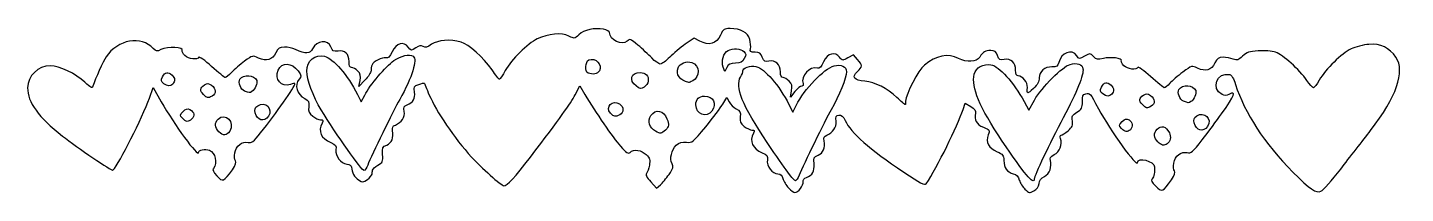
# Model space of a CAD drawing. Header units: centimetres. Extents: x -11.2 to 10.3, y -1.3 to 1.3.
import ezdxf

# ---------------------------------------------------------------- set-up
doc = ezdxf.new("R2010")
doc.units = ezdxf.units.CM
doc.header["$MEASUREMENT"] = 0
doc.layers.add('Layer 1', color=7, linetype='Continuous')

msp = doc.modelspace()

# ---------------------------------------------------------------- linework, layer by layer
at = {"layer": 'Layer 1'}
for points, knots in [([(0.69302, -1.21789), (0.65495, -1.17787), (0.61572, -1.11239), (0.60582, -1.07237), (0.60582, -1.07237), (0.59265, -1.01908), (0.57142, -0.99961), (0.52648, -0.99961), (0.52648, -0.99961), (0.4412, -0.99961), (0.34825, -0.87547), (0.36222, -0.78025), (0.36222, -0.78025), (0.37168, -0.7158), (0.36061, -0.70038), (0.28104, -0.66713), (0.28104, -0.66713), (0.13028, -0.60414), (0.07802, -0.48749), (0.14472, -0.36287), (0.14472, -0.36287), (0.16733, -0.32062), (0.16334, -0.31169), (0.12183, -0.31169), (0.12183, -0.31169), (0.09417, -0.31169), (0.03907, -0.28615), (-0.00061, -0.25493), (-0.00061, -0.25493), (-0.0596, -0.20854), (-0.07084, -0.18161), (-0.06218, -0.10746), (-0.06218, -0.10746), (-0.05312, -0.02986), (-0.06223, -0.01125), (-0.12521, 0.02132), (-0.12521, 0.02132), (-0.1657, 0.04226), (-0.21512, 0.09047), (-0.23502, 0.12846), (-0.23502, 0.12846), (-0.23502, 0.12846), (-0.27121, 0.19752), (-0.27121, 0.19752), (-0.27121, 0.19752), (-0.27121, 0.19752), (-0.33365, 0.09505), (-0.33365, 0.09505), (-0.33365, 0.09505), (-0.36799, 0.03869), (-0.48868, -0.12115), (-0.60185, -0.26014), (-0.60185, -0.26014), (-0.80117, -0.50496), (-0.81057, -0.51252), (-0.90239, -0.5018), (-0.90239, -0.5018), (-0.97457, -0.49337), (-1.01246, -0.50509), (-1.06129, -0.55097), (-1.06129, -0.55097), (-1.13756, -0.62261), (-1.16931, -0.76033), (-1.12756, -0.83835), (-1.12756, -0.83835), (-1.10242, -0.88532), (-1.11005, -0.91239), (-1.17497, -1.0065), (-1.17497, -1.0065), (-1.21753, -1.0682), (-1.27861, -1.14232), (-1.31071, -1.17122), (-1.31071, -1.17122), (-1.31071, -1.17122), (-1.36908, -1.22377), (-1.36908, -1.22377), (-1.36908, -1.22377), (-1.36908, -1.22377), (-1.46118, -1.12327), (-1.46118, -1.12327), (-1.46118, -1.12327), (-1.52552, -1.05307), (-1.54546, -1.01329), (-1.52733, -0.99134), (-1.52733, -0.99134), (-1.51305, -0.97406), (-1.49315, -0.91593), (-1.4831, -0.86217), (-1.4831, -0.86217), (-1.46756, -0.77903), (-1.47494, -0.75431), (-1.53245, -0.69681), (-1.53245, -0.69681), (-1.60571, -0.62355), (-1.72773, -0.60683), (-1.78449, -0.66227), (-1.78449, -0.66227), (-1.81175, -0.68889), (-1.84139, -0.66954), (-1.9365, -0.56305), (-1.9365, -0.56305), (-2.05267, -0.43297), (-2.33082, -0.02847), (-2.49094, 0.24323), (-2.49094, 0.24323), (-2.49094, 0.24323), (-2.57243, 0.38152), (-2.57243, 0.38152), (-2.57243, 0.38152), (-2.57243, 0.38152), (-2.64488, 0.23997), (-2.64488, 0.23997), (-2.64488, 0.23997), (-2.71699, 0.09907), (-2.87516, -0.12178), (-3.34285, -0.73466), (-3.34285, -0.73466), (-3.58821, -1.05618), (-3.70602, -1.18241), (-3.76221, -1.18398), (-3.76221, -1.18398), (-3.79371, -1.18486), (-4.12089, -0.89207), (-4.2639, -0.73503), (-4.2639, -0.73503), (-4.53493, -0.43739), (-4.81692, -0.02294), (-4.92447, 0.23584), (-4.92447, 0.23584), (-4.96562, 0.33488), (-5.00103, 0.41894), (-5.00315, 0.42264), (-5.00315, 0.42264), (-5.00527, 0.42635), (-5.04377, 0.41656), (-5.0887, 0.4009), (-5.0887, 0.4009), (-5.16331, 0.37489), (-5.16912, 0.36458), (-5.15571, 0.28194), (-5.15571, 0.28194), (-5.13945, 0.18172), (-5.17562, 0.1199), (-5.27198, 0.08327), (-5.27198, 0.08327), (-5.32222, 0.06416), (-5.32944, 0.04711), (-5.31592, -0.02053), (-5.31592, -0.02053), (-5.29813, -0.10945), (-5.35395, -0.19461), (-5.45546, -0.23344), (-5.45546, -0.23344), (-5.49823, -0.2498), (-5.5086, -0.27113), (-5.49877, -0.32252), (-5.49877, -0.32252), (-5.47797, -0.43134), (-5.51203, -0.51434), (-5.59087, -0.547), (-5.59087, -0.547), (-5.65785, -0.57475), (-5.66331, -0.58745), (-5.65471, -0.69559), (-5.65471, -0.69559), (-5.64606, -0.80433), (-5.65189, -0.81758), (-5.72716, -0.86042), (-5.72716, -0.86042), (-5.77217, -0.88604), (-5.81057, -0.92189), (-5.81248, -0.94008), (-5.81248, -0.94008), (-5.81439, -0.95827), (-5.81744, -0.98675), (-5.81926, -1.00337), (-5.81926, -1.00337), (-5.82108, -1.01999), (-5.85385, -1.05694), (-5.89208, -1.08548), (-5.89208, -1.08548), (-5.95808, -1.13476), (-5.96505, -1.13512), (-6.02995, -1.09259), (-6.02995, -1.09259), (-6.09681, -1.04878), (-6.13844, -0.97324), (-6.13953, -0.89378), (-6.13953, -0.89378), (-6.13985, -0.87041), (-6.16975, -0.85067), (-6.21225, -0.84577), (-6.21225, -0.84577), (-6.30908, -0.83462), (-6.3988, -0.7179), (-6.38465, -0.6215), (-6.38465, -0.6215), (-6.37519, -0.55705), (-6.38626, -0.54163), (-6.46584, -0.50838), (-6.46584, -0.50838), (-6.61659, -0.44539), (-6.66886, -0.32874), (-6.60216, -0.20412), (-6.60216, -0.20412), (-6.57955, -0.16187), (-6.58354, -0.15294), (-6.62505, -0.15294), (-6.62505, -0.15294), (-6.6527, -0.15294), (-6.7078, -0.1274), (-6.74749, -0.09618), (-6.74749, -0.09618), (-6.80647, -0.04979), (-6.81771, -0.02286), (-6.80906, 0.05129), (-6.80906, 0.05129), (-6.8, 0.12887), (-6.80911, 0.1475), (-6.87197, 0.18001), (-6.87197, 0.18001), (-6.99844, 0.24541), (-7.0403, 0.39363), (-6.958, 0.48458), (-6.958, 0.48458), (-6.91945, 0.52717), (-6.92098, 0.53765), (-6.97688, 0.61325), (-6.97688, 0.61325), (-7.07648, 0.74797), (-7.22859, 0.754), (-7.28712, 0.62555), (-7.28712, 0.62555), (-7.35242, 0.48222), (-7.23561, 0.3483), (-7.09267, 0.40264), (-7.09267, 0.40264), (-7.05624, 0.4165), (-7.02642, 0.42139), (-7.02642, 0.41352), (-7.02642, 0.41352), (-7.02642, 0.36669), (-7.31966, -0.05412), (-7.56366, -0.35745), (-7.56366, -0.35745), (-7.67511, -0.496), (-7.70614, -0.51978), (-7.7584, -0.50667), (-7.7584, -0.50667), (-7.85073, -0.4835), (-7.94677, -0.55872), (-7.96777, -0.67066), (-7.96777, -0.67066), (-7.97835, -0.72701), (-7.97405, -0.77694), (-7.95718, -0.79381), (-7.95718, -0.79381), (-7.937, -0.814), (-7.95066, -0.85393), (-8.00455, -0.93226), (-8.00455, -0.93226), (-8.13462, -1.1213), (-8.15782, -1.13059), (-8.24798, -1.02968), (-8.24798, -1.02968), (-8.30115, -0.97019), (-8.31782, -0.93266), (-8.30051, -0.91152), (-8.30051, -0.91152), (-8.23258, -0.82861), (-8.26823, -0.66506), (-8.36199, -0.62941), (-8.36199, -0.62941), (-8.43258, -0.60258), (-8.53455, -0.62251), (-8.53455, -0.66315), (-8.53455, -0.66315), (-8.53455, -0.74665), (-8.92057, -0.22085), (-9.11562, 0.12833), (-9.11562, 0.12833), (-9.11562, 0.12833), (-9.24084, 0.3525), (-9.24084, 0.3525), (-9.24084, 0.3525), (-9.24084, 0.3525), (-9.30068, 0.18836), (-9.30068, 0.18836), (-9.30068, 0.18836), (-9.41416, -0.12287), (-9.76964, -0.82727), (-9.8709, -0.94156), (-9.8709, -0.94156), (-9.884, -0.95635), (-10.43227, -0.58484), (-10.66157, -0.40579), (-10.66157, -0.40579), (-11.03549, -0.1138), (-11.20684, 0.12322), (-11.20684, 0.34849), (-11.20684, 0.34849), (-11.20684, 0.53416), (-11.04215, 0.69325), (-10.84965, 0.69353), (-10.84965, 0.69353), (-10.71019, 0.69373), (-10.45218, 0.57004), (-10.31006, 0.43484), (-10.31006, 0.43484), (-10.21905, 0.34826), (-10.19534, 0.33642), (-10.18428, 0.37203), (-10.18428, 0.37203), (-10.14545, 0.49712), (-10.02869, 0.75956), (-9.97919, 0.83301), (-9.97919, 0.83301), (-9.79602, 1.10482), (-9.42725, 1.16997), (-9.24042, 0.96353), (-9.24042, 0.96353), (-9.19699, 0.91554), (-9.18552, 0.91399), (-9.12142, 0.94743), (-9.12142, 0.94743), (-9.01705, 1.00188), (-8.75128, 0.98787), (-8.78717, 0.92981), (-8.78717, 0.92981), (-8.79481, 0.91744), (-8.77682, 0.88307), (-8.74718, 0.85344), (-8.74718, 0.85344), (-8.6908, 0.79705), (-8.54563, 0.77956), (-8.52973, 0.82723), (-8.52973, 0.82723), (-8.52466, 0.84245), (-8.43398, 0.77696), (-8.32822, 0.68171), (-8.32822, 0.68171), (-8.22245, 0.58645), (-8.12664, 0.50851), (-8.11529, 0.50851), (-8.11529, 0.50851), (-8.10394, 0.50851), (-8.05969, 0.54524), (-8.01695, 0.59013), (-8.01695, 0.59013), (-7.97421, 0.63501), (-7.8824, 0.71362), (-7.81293, 0.76482), (-7.81293, 0.76482), (-7.68729, 0.85741), (-7.68614, 0.85768), (-7.59566, 0.81474), (-7.59566, 0.81474), (-7.47102, 0.7556), (-7.37719, 0.78348), (-7.32375, 0.89554), (-7.32375, 0.89554), (-7.28771, 0.97113), (-7.26741, 0.98476), (-7.19089, 0.98476), (-7.19089, 0.98476), (-7.14121, 0.98476), (-7.06305, 0.96799), (-7.01719, 0.94749), (-7.01719, 0.94749), (-6.85641, 0.87561), (-6.78996, 0.87835), (-6.74848, 0.95856), (-6.74848, 0.95856), (-6.67969, 1.09159), (-6.50948, 1.10871), (-6.46363, 0.98722), (-6.46363, 0.98722), (-6.43817, 0.91977), (-6.42436, 0.91196), (-6.35147, 0.92379), (-6.35147, 0.92379), (-6.24426, 0.94119), (-6.17976, 0.8789), (-6.17976, 0.75798), (-6.17976, 0.75798), (-6.17976, 0.69498), (-6.16763, 0.66726), (-6.14007, 0.66726), (-6.14007, 0.66726), (-6.11824, 0.66726), (-6.07545, 0.64234), (-6.04499, 0.61187), (-6.04499, 0.61187), (-6.00068, 0.56757), (-5.99312, 0.53763), (-6.00724, 0.46241), (-6.00724, 0.46241), (-6.00724, 0.46241), (-6.02488, 0.36835), (-6.02488, 0.36835), (-6.02488, 0.36835), (-6.02488, 0.36835), (-5.93034, 0.46859), (-5.93034, 0.46859), (-5.93034, 0.46859), (-5.87834, 0.52372), (-5.8358, 0.59001), (-5.8358, 0.61589), (-5.8358, 0.61589), (-5.8358, 0.64176), (-5.8284, 0.68221), (-5.81936, 0.70577), (-5.81936, 0.70577), (-5.79764, 0.76236), (-5.65979, 0.83224), (-5.60297, 0.81545), (-5.60297, 0.81545), (-5.57023, 0.80578), (-5.54358, 0.83241), (-5.50507, 0.91331), (-5.50507, 0.91331), (-5.44039, 1.04916), (-5.32632, 1.08102), (-5.25293, 0.98373), (-5.25293, 0.98373), (-5.20979, 0.92653), (-5.20738, 0.92631), (-5.13602, 0.97307), (-5.13602, 0.97307), (-5.08291, 1.00787), (-5.05166, 1.01355), (-5.02072, 0.99404), (-5.02072, 0.99404), (-4.98907, 0.97407), (-4.95518, 0.98294), (-4.88741, 1.02893), (-4.88741, 1.02893), (-4.78655, 1.09737), (-4.60115, 1.11114), (-4.428, 1.06305), (-4.428, 1.06305), (-4.30724, 1.02951), (-4.07815, 0.82402), (-3.94339, 0.62836), (-3.94339, 0.62836), (-3.88797, 0.54789), (-3.83568, 0.48207), (-3.82718, 0.48208), (-3.82718, 0.48208), (-3.81869, 0.4821), (-3.77743, 0.5432), (-3.73549, 0.61786), (-3.73549, 0.61786), (-3.63587, 0.79522), (-3.38971, 1.03957), (-3.23541, 1.11427), (-3.23541, 1.11427), (-3.06481, 1.19686), (-2.85373, 1.21547), (-2.74215, 1.15777), (-2.74215, 1.15777), (-2.65657, 1.11351), (-2.65375, 1.11391), (-2.58512, 1.17966), (-2.58512, 1.17966), (-2.50633, 1.25515), (-2.34177, 1.29134), (-2.19904, 1.26456), (-2.19904, 1.26456), (-2.14682, 1.25476), (-2.10517, 1.23117), (-2.10517, 1.21139), (-2.10517, 1.21139), (-2.10517, 1.09739), (-1.90749, 1.00102), (-1.83085, 1.07766), (-1.83085, 1.07766), (-1.79009, 1.11842), (-1.77835, 1.11413), (-1.66168, 1.01577), (-1.66168, 1.01577), (-1.59273, 0.95765), (-1.49529, 0.86736), (-1.44514, 0.81514), (-1.44514, 0.81514), (-1.39499, 0.76291), (-1.3349, 0.72018), (-1.3116, 0.72018), (-1.3116, 0.72018), (-1.28831, 0.72018), (-1.22218, 0.7684), (-1.16466, 0.82732), (-1.16466, 0.82732), (-1.10713, 0.88625), (-0.99765, 0.97747), (-0.92135, 1.03003), (-0.92135, 1.03003), (-0.92135, 1.03003), (-0.78263, 1.12559), (-0.78263, 1.12559), (-0.78263, 1.12559), (-0.78263, 1.12559), (-0.69407, 1.0779), (-0.69407, 1.0779), (-0.69407, 1.0779), (-0.55422, 1.00259), (-0.43177, 1.03777), (-0.37193, 1.17046), (-0.37193, 1.17046), (-0.32839, 1.26702), (-0.31587, 1.27581), (-0.22176, 1.27581), (-0.22176, 1.27581), (-0.05358, 1.27581), (0.05671, 1.21531), (0.08673, 1.10658), (0.08673, 1.10658), (0.10102, 1.05484), (0.10641, 0.9884), (0.0987, 0.95895), (0.0987, 0.95895), (0.08679, 0.91341), (0.09738, 0.90539), (0.16946, 0.90539), (0.16946, 0.90539), (0.23893, 0.90539), (0.2595, 0.89138), (0.28354, 0.82771), (0.28354, 0.82771), (0.30884, 0.76067), (0.32313, 0.75208), (0.38779, 0.76501), (0.38779, 0.76501), (0.48976, 0.78541), (0.56712, 0.71293), (0.56712, 0.59702), (0.56712, 0.59702), (0.56712, 0.53599), (0.57944, 0.50851), (0.60681, 0.50851), (0.60681, 0.50851), (0.62863, 0.50851), (0.67142, 0.48359), (0.70189, 0.45312), (0.70189, 0.45312), (0.74616, 0.40885), (0.75389, 0.37829), (0.74039, 0.30098), (0.74039, 0.30098), (0.74039, 0.30098), (0.7235, 0.20424), (0.7235, 0.20424), (0.7235, 0.20424), (0.7235, 0.20424), (0.79275, 0.29023), (0.79275, 0.29023), (0.79275, 0.29023), (0.83083, 0.33753), (0.87862, 0.37622), (0.89893, 0.37622), (0.89893, 0.37622), (0.92092, 0.37622), (0.9297, 0.39231), (0.92062, 0.41597), (0.92062, 0.41597), (0.87746, 0.52846), (1.02814, 0.69091), (1.14391, 0.6567), (1.14391, 0.6567), (1.17665, 0.64703), (1.20329, 0.67366), (1.24181, 0.75456), (1.24181, 0.75456), (1.30602, 0.88942), (1.42057, 0.92225), (1.4928, 0.82649), (1.4928, 0.82649), (1.53502, 0.77052), (1.53709, 0.77038), (1.62161, 0.81766), (1.62161, 0.81766), (1.62161, 0.81766), (1.70752, 0.8657), (1.70752, 0.8657), (1.70752, 0.8657), (1.70752, 0.8657), (1.77232, 0.79147), (1.77232, 0.79147), (1.77232, 0.79147), (1.85376, 0.69817), (1.85329, 0.67973), (1.76746, 0.60018), (1.76746, 0.60018), (1.67592, 0.51535), (1.71433, 0.4665), (1.88549, 0.45006), (1.88549, 0.45006), (2.04794, 0.43445), (2.23406, 0.34105), (2.38757, 0.19809), (2.38757, 0.19809), (2.45425, 0.13599), (2.51246, 0.08518), (2.51692, 0.08518), (2.51692, 0.08518), (2.52138, 0.08518), (2.52503, 0.11022), (2.52503, 0.14081), (2.52503, 0.14081), (2.52503, 0.24316), (2.7234, 0.6249), (2.81804, 0.70469), (2.81804, 0.70469), (2.9952, 0.85407), (3.19159, 0.89224), (3.35311, 0.80872), (3.35311, 0.80872), (3.48185, 0.74214), (3.62931, 0.75103), (3.68233, 0.82856), (3.68233, 0.82856), (3.74117, 0.9146), (3.76894, 0.93097), (3.85686, 0.93144), (3.85686, 0.93144), (3.91578, 0.93176), (3.93823, 0.91514), (3.96124, 0.85417), (3.96124, 0.85417), (3.98655, 0.78713), (4.00084, 0.77854), (4.0655, 0.79147), (4.0655, 0.79147), (4.16746, 0.81187), (4.24483, 0.73939), (4.24483, 0.62348), (4.24483, 0.62348), (4.24483, 0.56245), (4.25715, 0.53497), (4.28451, 0.53497), (4.28451, 0.53497), (4.35083, 0.53497), (4.43401, 0.43114), (4.42904, 0.35457), (4.42904, 0.35457), (4.42195, 0.24548), (4.42391, 0.24514), (4.52264, 0.33825), (4.52264, 0.33825), (4.58728, 0.39921), (4.61524, 0.44885), (4.61524, 0.50264), (4.61524, 0.50264), (4.61524, 0.60472), (4.69953, 0.67836), (4.81271, 0.67515), (4.81271, 0.67515), (4.88808, 0.67302), (4.9046, 0.68348), (4.91938, 0.74271), (4.91938, 0.74271), (4.95872, 0.90036), (5.12552, 0.96397), (5.2011, 0.85013), (5.2011, 0.85013), (5.23721, 0.79575), (5.23914, 0.79564), (5.32262, 0.84352), (5.32262, 0.84352), (5.40598, 0.89132), (5.40841, 0.8912), (5.46288, 0.83677), (5.46288, 0.83677), (5.5109, 0.78877), (5.53146, 0.78489), (5.61685, 0.80768), (5.61685, 0.80768), (5.72413, 0.83632), (5.92233, 0.8117), (5.89824, 0.77273), (5.89824, 0.77273), (5.89003, 0.75944), (5.90756, 0.72432), (5.93719, 0.69469), (5.93719, 0.69469), (5.99358, 0.6383), (6.13875, 0.62081), (6.15464, 0.66848), (6.15464, 0.66848), (6.15971, 0.6837), (6.2504, 0.61821), (6.35616, 0.52296), (6.35616, 0.52296), (6.46192, 0.4277), (6.55789, 0.34976), (6.56942, 0.34976), (6.56942, 0.34976), (6.58096, 0.34976), (6.61926, 0.38099), (6.65454, 0.41916), (6.65454, 0.41916), (6.68982, 0.45732), (6.782, 0.53568), (6.85938, 0.5933), (6.85938, 0.5933), (6.99983, 0.69786), (7.00025, 0.69797), (7.08988, 0.65544), (7.08988, 0.65544), (7.21333, 0.59686), (7.30736, 0.62511), (7.36062, 0.73679), (7.36062, 0.73679), (7.39605, 0.81108), (7.41756, 0.82601), (7.48915, 0.82601), (7.48915, 0.82601), (7.53644, 0.82601), (7.60756, 0.81369), (7.64719, 0.79862), (7.64719, 0.79862), (7.70967, 0.77486), (7.72929, 0.78085), (7.79489, 0.8437), (7.79489, 0.8437), (7.85748, 0.90366), (7.89969, 0.91803), (8.03944, 0.92692), (8.03944, 0.92692), (8.13526, 0.93303), (8.25227, 0.92318), (8.30986, 0.90418), (8.30986, 0.90418), (8.4233, 0.86674), (8.68147, 0.63393), (8.79998, 0.46221), (8.79998, 0.46221), (8.84266, 0.40037), (8.88778, 0.34976), (8.90025, 0.34976), (8.90025, 0.34976), (8.91272, 0.34976), (8.95463, 0.40387), (8.99338, 0.46999), (8.99338, 0.46999), (9.09404, 0.64176), (9.34321, 0.88527), (9.49057, 0.9559), (9.49057, 0.9559), (9.5599, 0.98912), (9.68492, 1.0217), (9.76838, 1.0283), (9.76838, 1.0283), (9.94921, 1.04258), (10.0917, 0.97454), (10.19287, 0.82561), (10.19287, 0.82561), (10.34056, 0.6082), (10.20002, 0.20286), (9.79637, -0.31803), (9.79637, -0.31803), (9.67527, -0.47431), (9.46479, -0.746), (9.32865, -0.92179), (9.32865, -0.92179), (9.19252, -1.09758), (9.05303, -1.25421), (9.01868, -1.26986), (9.01868, -1.26986), (8.9431, -1.3043), (8.85057, -1.24091), (8.58108, -0.97006), (8.58108, -0.97006), (8.13486, -0.52159), (7.82273, -0.04446), (7.68305, 0.40268), (7.68305, 0.40268), (7.65452, 0.49399), (7.62089, 0.55154), (7.59276, 0.55716), (7.59276, 0.55716), (7.3918, 0.59732), (7.29371, 0.33975), (7.47335, 0.24361), (7.47335, 0.24361), (7.51054, 0.2237), (7.54161, 0.22415), (7.58084, 0.24514), (7.58084, 0.24514), (7.70237, 0.31018), (7.67403, 0.23563), (7.46539, -0.05856), (7.46539, -0.05856), (7.39245, -0.1614), (7.25642, -0.34383), (7.16311, -0.46395), (7.16311, -0.46395), (7.01413, -0.65571), (6.98553, -0.68037), (6.92862, -0.66608), (6.92862, -0.66608), (6.8335, -0.64221), (6.73791, -0.71584), (6.7166, -0.82941), (6.7166, -0.82941), (6.70603, -0.88576), (6.71032, -0.93569), (6.72719, -0.95256), (6.72719, -0.95256), (6.74738, -0.97275), (6.73372, -1.01268), (6.67982, -1.09101), (6.67982, -1.09101), (6.55166, -1.27729), (6.52997, -1.28613), (6.43476, -1.19092), (6.43476, -1.19092), (6.37278, -1.12894), (6.35944, -1.10001), (6.38083, -1.07394), (6.38083, -1.07394), (6.40962, -1.03884), (6.423, -0.97086), (6.41746, -0.88784), (6.41746, -0.88784), (6.41125, -0.79494), (6.14983, -0.73053), (6.14983, -0.8219), (6.14983, -0.8219), (6.14983, -0.9099), (5.71953, -0.31566), (5.5409, 0.01904), (5.5409, 0.01904), (5.40324, 0.27695), (5.4075, 0.27196), (5.34025, 0.25438), (5.34025, 0.25438), (5.2957, 0.24273), (5.28604, 0.21995), (5.28779, 0.13074), (5.28779, 0.13074), (5.28967, 0.03494), (5.27924, 0.01467), (5.20369, -0.03271), (5.20369, -0.03271), (5.12884, -0.07965), (5.11931, -0.09778), (5.13158, -0.16988), (5.13158, -0.16988), (5.14339, -0.23929), (5.13221, -0.26434), (5.06366, -0.32202), (5.06366, -0.32202), (5.01853, -0.36), (4.9698, -0.39107), (4.95539, -0.39107), (4.95539, -0.39107), (4.94097, -0.39107), (4.93682, -0.41515), (4.94616, -0.44458), (4.94616, -0.44458), (4.97667, -0.54071), (4.9335, -0.6539), (4.84982, -0.69718), (4.84982, -0.69718), (4.79009, -0.72806), (4.77526, -0.75025), (4.78785, -0.78991), (4.78785, -0.78991), (4.81743, -0.88311), (4.77429, -0.9981), (4.6942, -1.03952), (4.6942, -1.03952), (4.64437, -1.06528), (4.61596, -1.10298), (4.61041, -1.15067), (4.61041, -1.15067), (4.60511, -1.19618), (4.57567, -1.23756), (4.53068, -1.2627), (4.53068, -1.2627), (4.46384, -1.30004), (4.45505, -1.29852), (4.39119, -1.23853), (4.39119, -1.23853), (4.35371, -1.20332), (4.3138, -1.13883), (4.3025, -1.09523), (4.3025, -1.09523), (4.28796, -1.03912), (4.26034, -1.01018), (4.20796, -0.99617), (4.20796, -0.99617), (4.11027, -0.97005), (4.06155, -0.90139), (4.06019, -0.78794), (4.06019, -0.78794), (4.0592, -0.70544), (4.04761, -0.69052), (3.95392, -0.65118), (3.95392, -0.65118), (3.82259, -0.59602), (3.77202, -0.50067), (3.81447, -0.38822), (3.81447, -0.38822), (3.84316, -0.3122), (3.84081, -0.30841), (3.73995, -0.26805), (3.73995, -0.26805), (3.63225, -0.22496), (3.59057, -0.15005), (3.61734, -0.04768), (3.61734, -0.04768), (3.62722, -0.0099), (3.60728, 0.01769), (3.54241, 0.05596), (3.54241, 0.05596), (3.54241, 0.05596), (3.45402, 0.10812), (3.45402, 0.10812), (3.45402, 0.10812), (3.45402, 0.10812), (3.42191, 0.01082), (3.42191, 0.01082), (3.42191, 0.01082), (3.33479, -0.25314), (3.02034, -0.88978), (2.84632, -1.15451), (2.84632, -1.15451), (2.82805, -1.1823), (2.74958, -1.14132), (2.49671, -0.9719), (2.49671, -0.9719), (1.95142, -0.60658), (1.6736, -0.36154), (1.57843, -0.16196), (1.57843, -0.16196), (1.54703, -0.09611), (1.5204, -0.07343), (1.48111, -0.07906), (1.48111, -0.07906), (1.43686, -0.08539), (1.42858, -0.10288), (1.43563, -0.17511), (1.43563, -0.17511), (1.44498, -0.27086), (1.38923, -0.35477), (1.29141, -0.39219), (1.29141, -0.39219), (1.24865, -0.40855), (1.23828, -0.42988), (1.2481, -0.48127), (1.2481, -0.48127), (1.26895, -0.59035), (1.23486, -0.67309), (1.15552, -0.70595), (1.15552, -0.70595), (1.08933, -0.73337), (1.08283, -0.74727), (1.09187, -0.84209), (1.09187, -0.84209), (1.10278, -0.95657), (1.06867, -1.01776), (0.97382, -1.05382), (0.97382, -1.05382), (0.93774, -1.06754), (0.91835, -1.09436), (0.92322, -1.12382), (0.92322, -1.12382), (0.93175, -1.17549), (0.84141, -1.29065), (0.79235, -1.29065), (0.79235, -1.29065), (0.77578, -1.29065), (0.73108, -1.25791), (0.69302, -1.21789)], [0, 0, 0, 0, 0.00408163, 0.00408163, 0.00408163, 0.00408163, 0.00816327, 0.00816327, 0.00816327, 0.00816327, 0.0122449, 0.0122449, 0.0122449, 0.0122449, 0.01632653, 0.01632653, 0.01632653, 0.01632653, 0.02040816, 0.02040816, 0.02040816, 0.02040816, 0.0244898, 0.0244898, 0.0244898, 0.0244898, 0.02857143, 0.02857143, 0.02857143, 0.02857143, 0.03265306, 0.03265306, 0.03265306, 0.03265306, 0.03673469, 0.03673469, 0.03673469, 0.03673469, 0.04081633, 0.04081633, 0.04081633, 0.04081633, 0.04489796, 0.04489796, 0.04489796, 0.04489796, 0.04897959, 0.04897959, 0.04897959, 0.04897959, 0.05306122, 0.05306122, 0.05306122, 0.05306122, 0.05714286, 0.05714286, 0.05714286, 0.05714286, 0.06122449, 0.06122449, 0.06122449, 0.06122449, 0.06530612, 0.06530612, 0.06530612, 0.06530612, 0.06938776, 0.06938776, 0.06938776, 0.06938776, 0.07346939, 0.07346939, 0.07346939, 0.07346939, 0.07755102, 0.07755102, 0.07755102, 0.07755102, 0.08163265, 0.08163265, 0.08163265, 0.08163265, 0.08571429, 0.08571429, 0.08571429, 0.08571429, 0.08979592, 0.08979592, 0.08979592, 0.08979592, 0.09387755, 0.09387755, 0.09387755, 0.09387755, 0.09795918, 0.09795918, 0.09795918, 0.09795918, 0.10204082, 0.10204082, 0.10204082, 0.10204082, 0.10612245, 0.10612245, 0.10612245, 0.10612245, 0.11020408, 0.11020408, 0.11020408, 0.11020408, 0.11428571, 0.11428571, 0.11428571, 0.11428571, 0.11836735, 0.11836735, 0.11836735, 0.11836735, 0.12244898, 0.12244898, 0.12244898, 0.12244898, 0.12653061, 0.12653061, 0.12653061, 0.12653061, 0.13061224, 0.13061224, 0.13061224, 0.13061224, 0.13469388, 0.13469388, 0.13469388, 0.13469388, 0.13877551, 0.13877551, 0.13877551, 0.13877551, 0.14285714, 0.14285714, 0.14285714, 0.14285714, 0.14693878, 0.14693878, 0.14693878, 0.14693878, 0.15102041, 0.15102041, 0.15102041, 0.15102041, 0.15510204, 0.15510204, 0.15510204, 0.15510204, 0.15918367, 0.15918367, 0.15918367, 0.15918367, 0.16326531, 0.16326531, 0.16326531, 0.16326531, 0.16734694, 0.16734694, 0.16734694, 0.16734694, 0.17142857, 0.17142857, 0.17142857, 0.17142857, 0.1755102, 0.1755102, 0.1755102, 0.1755102, 0.17959184, 0.17959184, 0.17959184, 0.17959184, 0.18367347, 0.18367347, 0.18367347, 0.18367347, 0.1877551, 0.1877551, 0.1877551, 0.1877551, 0.19183673, 0.19183673, 0.19183673, 0.19183673, 0.19591837, 0.19591837, 0.19591837, 0.19591837, 0.2, 0.2, 0.2, 0.2, 0.20408163, 0.20408163, 0.20408163, 0.20408163, 0.20816327, 0.20816327, 0.20816327, 0.20816327, 0.2122449, 0.2122449, 0.2122449, 0.2122449, 0.21632653, 0.21632653, 0.21632653, 0.21632653, 0.22040816, 0.22040816, 0.22040816, 0.22040816, 0.2244898, 0.2244898, 0.2244898, 0.2244898, 0.22857143, 0.22857143, 0.22857143, 0.22857143, 0.23265306, 0.23265306, 0.23265306, 0.23265306, 0.23673469, 0.23673469, 0.23673469, 0.23673469, 0.24081633, 0.24081633, 0.24081633, 0.24081633, 0.24489796, 0.24489796, 0.24489796, 0.24489796, 0.24897959, 0.24897959, 0.24897959, 0.24897959, 0.25306122, 0.25306122, 0.25306122, 0.25306122, 0.25714286, 0.25714286, 0.25714286, 0.25714286, 0.26122449, 0.26122449, 0.26122449, 0.26122449, 0.26530612, 0.26530612, 0.26530612, 0.26530612, 0.26938776, 0.26938776, 0.26938776, 0.26938776, 0.27346939, 0.27346939, 0.27346939, 0.27346939, 0.27755102, 0.27755102, 0.27755102, 0.27755102, 0.28163265, 0.28163265, 0.28163265, 0.28163265, 0.28571429, 0.28571429, 0.28571429, 0.28571429, 0.28979592, 0.28979592, 0.28979592, 0.28979592, 0.29387755, 0.29387755, 0.29387755, 0.29387755, 0.29795918, 0.29795918, 0.29795918, 0.29795918, 0.30204082, 0.30204082, 0.30204082, 0.30204082, 0.30612245, 0.30612245, 0.30612245, 0.30612245, 0.31020408, 0.31020408, 0.31020408, 0.31020408, 0.31428571, 0.31428571, 0.31428571, 0.31428571, 0.31836735, 0.31836735, 0.31836735, 0.31836735, 0.32244898, 0.32244898, 0.32244898, 0.32244898, 0.32653061, 0.32653061, 0.32653061, 0.32653061, 0.33061224, 0.33061224, 0.33061224, 0.33061224, 0.33469388, 0.33469388, 0.33469388, 0.33469388, 0.33877551, 0.33877551, 0.33877551, 0.33877551, 0.34285714, 0.34285714, 0.34285714, 0.34285714, 0.34693878, 0.34693878, 0.34693878, 0.34693878, 0.35102041, 0.35102041, 0.35102041, 0.35102041, 0.35510204, 0.35510204, 0.35510204, 0.35510204, 0.35918367, 0.35918367, 0.35918367, 0.35918367, 0.36326531, 0.36326531, 0.36326531, 0.36326531, 0.36734694, 0.36734694, 0.36734694, 0.36734694, 0.37142857, 0.37142857, 0.37142857, 0.37142857, 0.3755102, 0.3755102, 0.3755102, 0.3755102, 0.37959184, 0.37959184, 0.37959184, 0.37959184, 0.38367347, 0.38367347, 0.38367347, 0.38367347, 0.3877551, 0.3877551, 0.3877551, 0.3877551, 0.39183673, 0.39183673, 0.39183673, 0.39183673, 0.39591837, 0.39591837, 0.39591837, 0.39591837, 0.4, 0.4, 0.4, 0.4, 0.40408163, 0.40408163, 0.40408163, 0.40408163, 0.40816327, 0.40816327, 0.40816327, 0.40816327, 0.4122449, 0.4122449, 0.4122449, 0.4122449, 0.41632653, 0.41632653, 0.41632653, 0.41632653, 0.42040816, 0.42040816, 0.42040816, 0.42040816, 0.4244898, 0.4244898, 0.4244898, 0.4244898, 0.42857143, 0.42857143, 0.42857143, 0.42857143, 0.43265306, 0.43265306, 0.43265306, 0.43265306, 0.43673469, 0.43673469, 0.43673469, 0.43673469, 0.44081633, 0.44081633, 0.44081633, 0.44081633, 0.44489796, 0.44489796, 0.44489796, 0.44489796, 0.44897959, 0.44897959, 0.44897959, 0.44897959, 0.45306122, 0.45306122, 0.45306122, 0.45306122, 0.45714286, 0.45714286, 0.45714286, 0.45714286, 0.46122449, 0.46122449, 0.46122449, 0.46122449, 0.46530612, 0.46530612, 0.46530612, 0.46530612, 0.46938776, 0.46938776, 0.46938776, 0.46938776, 0.47346939, 0.47346939, 0.47346939, 0.47346939, 0.47755102, 0.47755102, 0.47755102, 0.47755102, 0.48163265, 0.48163265, 0.48163265, 0.48163265, 0.48571429, 0.48571429, 0.48571429, 0.48571429, 0.48979592, 0.48979592, 0.48979592, 0.48979592, 0.49387755, 0.49387755, 0.49387755, 0.49387755, 0.49795918, 0.49795918, 0.49795918, 0.49795918, 0.50204082, 0.50204082, 0.50204082, 0.50204082, 0.50612245, 0.50612245, 0.50612245, 0.50612245, 0.51020408, 0.51020408, 0.51020408, 0.51020408, 0.51428571, 0.51428571, 0.51428571, 0.51428571, 0.51836735, 0.51836735, 0.51836735, 0.51836735, 0.52244898, 0.52244898, 0.52244898, 0.52244898, 0.52653061, 0.52653061, 0.52653061, 0.52653061, 0.53061224, 0.53061224, 0.53061224, 0.53061224, 0.53469388, 0.53469388, 0.53469388, 0.53469388, 0.53877551, 0.53877551, 0.53877551, 0.53877551, 0.54285714, 0.54285714, 0.54285714, 0.54285714, 0.54693878, 0.54693878, 0.54693878, 0.54693878, 0.55102041, 0.55102041, 0.55102041, 0.55102041, 0.55510204, 0.55510204, 0.55510204, 0.55510204, 0.55918367, 0.55918367, 0.55918367, 0.55918367, 0.56326531, 0.56326531, 0.56326531, 0.56326531, 0.56734694, 0.56734694, 0.56734694, 0.56734694, 0.57142857, 0.57142857, 0.57142857, 0.57142857, 0.5755102, 0.5755102, 0.5755102, 0.5755102, 0.57959184, 0.57959184, 0.57959184, 0.57959184, 0.58367347, 0.58367347, 0.58367347, 0.58367347, 0.5877551, 0.5877551, 0.5877551, 0.5877551, 0.59183673, 0.59183673, 0.59183673, 0.59183673, 0.59591837, 0.59591837, 0.59591837, 0.59591837, 0.6, 0.6, 0.6, 0.6, 0.60408163, 0.60408163, 0.60408163, 0.60408163, 0.60816327, 0.60816327, 0.60816327, 0.60816327, 0.6122449, 0.6122449, 0.6122449, 0.6122449, 0.61632653, 0.61632653, 0.61632653, 0.61632653, 0.62040816, 0.62040816, 0.62040816, 0.62040816, 0.6244898, 0.6244898, 0.6244898, 0.6244898, 0.62857143, 0.62857143, 0.62857143, 0.62857143, 0.63265306, 0.63265306, 0.63265306, 0.63265306, 0.63673469, 0.63673469, 0.63673469, 0.63673469, 0.64081633, 0.64081633, 0.64081633, 0.64081633, 0.64489796, 0.64489796, 0.64489796, 0.64489796, 0.64897959, 0.64897959, 0.64897959, 0.64897959, 0.65306122, 0.65306122, 0.65306122, 0.65306122, 0.65714286, 0.65714286, 0.65714286, 0.65714286, 0.66122449, 0.66122449, 0.66122449, 0.66122449, 0.66530612, 0.66530612, 0.66530612, 0.66530612, 0.66938776, 0.66938776, 0.66938776, 0.66938776, 0.67346939, 0.67346939, 0.67346939, 0.67346939, 0.67755102, 0.67755102, 0.67755102, 0.67755102, 0.68163265, 0.68163265, 0.68163265, 0.68163265, 0.68571429, 0.68571429, 0.68571429, 0.68571429, 0.68979592, 0.68979592, 0.68979592, 0.68979592, 0.69387755, 0.69387755, 0.69387755, 0.69387755, 0.69795918, 0.69795918, 0.69795918, 0.69795918, 0.70204082, 0.70204082, 0.70204082, 0.70204082, 0.70612245, 0.70612245, 0.70612245, 0.70612245, 0.71020408, 0.71020408, 0.71020408, 0.71020408, 0.71428571, 0.71428571, 0.71428571, 0.71428571, 0.71836735, 0.71836735, 0.71836735, 0.71836735, 0.72244898, 0.72244898, 0.72244898, 0.72244898, 0.72653061, 0.72653061, 0.72653061, 0.72653061, 0.73061224, 0.73061224, 0.73061224, 0.73061224, 0.73469388, 0.73469388, 0.73469388, 0.73469388, 0.73877551, 0.73877551, 0.73877551, 0.73877551, 0.74285714, 0.74285714, 0.74285714, 0.74285714, 0.74693878, 0.74693878, 0.74693878, 0.74693878, 0.75102041, 0.75102041, 0.75102041, 0.75102041, 0.75510204, 0.75510204, 0.75510204, 0.75510204, 0.75918367, 0.75918367, 0.75918367, 0.75918367, 0.76326531, 0.76326531, 0.76326531, 0.76326531, 0.76734694, 0.76734694, 0.76734694, 0.76734694, 0.77142857, 0.77142857, 0.77142857, 0.77142857, 0.7755102, 0.7755102, 0.7755102, 0.7755102, 0.77959184, 0.77959184, 0.77959184, 0.77959184, 0.78367347, 0.78367347, 0.78367347, 0.78367347, 0.7877551, 0.7877551, 0.7877551, 0.7877551, 0.79183673, 0.79183673, 0.79183673, 0.79183673, 0.79591837, 0.79591837, 0.79591837, 0.79591837, 0.8, 0.8, 0.8, 0.8, 0.80408163, 0.80408163, 0.80408163, 0.80408163, 0.80816327, 0.80816327, 0.80816327, 0.80816327, 0.8122449, 0.8122449, 0.8122449, 0.8122449, 0.81632653, 0.81632653, 0.81632653, 0.81632653, 0.82040816, 0.82040816, 0.82040816, 0.82040816, 0.8244898, 0.8244898, 0.8244898, 0.8244898, 0.82857143, 0.82857143, 0.82857143, 0.82857143, 0.83265306, 0.83265306, 0.83265306, 0.83265306, 0.83673469, 0.83673469, 0.83673469, 0.83673469, 0.84081633, 0.84081633, 0.84081633, 0.84081633, 0.84489796, 0.84489796, 0.84489796, 0.84489796, 0.84897959, 0.84897959, 0.84897959, 0.84897959, 0.85306122, 0.85306122, 0.85306122, 0.85306122, 0.85714286, 0.85714286, 0.85714286, 0.85714286, 0.86122449, 0.86122449, 0.86122449, 0.86122449, 0.86530612, 0.86530612, 0.86530612, 0.86530612, 0.86938776, 0.86938776, 0.86938776, 0.86938776, 0.87346939, 0.87346939, 0.87346939, 0.87346939, 0.87755102, 0.87755102, 0.87755102, 0.87755102, 0.88163265, 0.88163265, 0.88163265, 0.88163265, 0.88571429, 0.88571429, 0.88571429, 0.88571429, 0.88979592, 0.88979592, 0.88979592, 0.88979592, 0.89387755, 0.89387755, 0.89387755, 0.89387755, 0.89795918, 0.89795918, 0.89795918, 0.89795918, 0.90204082, 0.90204082, 0.90204082, 0.90204082, 0.90612245, 0.90612245, 0.90612245, 0.90612245, 0.91020408, 0.91020408, 0.91020408, 0.91020408, 0.91428571, 0.91428571, 0.91428571, 0.91428571, 0.91836735, 0.91836735, 0.91836735, 0.91836735, 0.92244898, 0.92244898, 0.92244898, 0.92244898, 0.92653061, 0.92653061, 0.92653061, 0.92653061, 0.93061224, 0.93061224, 0.93061224, 0.93061224, 0.93469388, 0.93469388, 0.93469388, 0.93469388, 0.93877551, 0.93877551, 0.93877551, 0.93877551, 0.94285714, 0.94285714, 0.94285714, 0.94285714, 0.94693878, 0.94693878, 0.94693878, 0.94693878, 0.95102041, 0.95102041, 0.95102041, 0.95102041, 0.95510204, 0.95510204, 0.95510204, 0.95510204, 0.95918367, 0.95918367, 0.95918367, 0.95918367, 0.96326531, 0.96326531, 0.96326531, 0.96326531, 0.96734694, 0.96734694, 0.96734694, 0.96734694, 0.97142857, 0.97142857, 0.97142857, 0.97142857, 0.9755102, 0.9755102, 0.9755102, 0.9755102, 0.97959184, 0.97959184, 0.97959184, 0.97959184, 0.98367347, 0.98367347, 0.98367347, 0.98367347, 0.9877551, 0.9877551, 0.9877551, 0.9877551, 0.99183673, 0.99183673, 0.99183673, 0.99183673, 1, 1, 1, 1]), ([(-5.88768, -0.8607), (-5.82658, -0.70582), (-5.49073, -0.01708), (-5.38727, 0.16551), (-5.38727, 0.16551), (-5.19217, 0.50981), (-5.10376, 0.79563), (-5.17815, 0.8416), (-5.17815, 0.8416), (-5.2412, 0.88056), (-5.36226, 0.85315), (-5.4776, 0.77379), (-5.4776, 0.77379), (-5.60935, 0.68315), (-5.85236, 0.39529), (-5.93504, 0.23194), (-5.93504, 0.23194), (-5.93504, 0.23194), (-5.98799, 0.12734), (-5.98799, 0.12734), (-5.98799, 0.12734), (-5.98799, 0.12734), (-6.04791, 0.24517), (-6.04791, 0.24517), (-6.04791, 0.24517), (-6.20136, 0.54691), (-6.42605, 0.80713), (-6.56275, 0.84145), (-6.56275, 0.84145), (-6.71021, 0.87845), (-6.83993, 0.77073), (-6.84083, 0.61052), (-6.84083, 0.61052), (-6.84153, 0.48438), (-6.73901, 0.20797), (-6.61654, 0.00581), (-6.61654, 0.00581), (-6.3798, -0.38497), (-5.98289, -0.94669), (-5.9435, -0.94669), (-5.9435, -0.94669), (-5.93145, -0.94669), (-5.90633, -0.908), (-5.88768, -0.8607)], [0, 0, 0, 0, 0.08333333, 0.08333333, 0.08333333, 0.08333333, 0.16666667, 0.16666667, 0.16666667, 0.16666667, 0.25, 0.25, 0.25, 0.25, 0.33333333, 0.33333333, 0.33333333, 0.33333333, 0.41666667, 0.41666667, 0.41666667, 0.41666667, 0.5, 0.5, 0.5, 0.5, 0.58333333, 0.58333333, 0.58333333, 0.58333333, 0.66666667, 0.66666667, 0.66666667, 0.66666667, 0.75, 0.75, 0.75, 0.75, 0.83333333, 0.83333333, 0.83333333, 0.83333333, 1, 1, 1, 1]), ([(-0.13637, 0.73521), (-0.0546, 0.73665), (-0.02764, 0.75053), (0.00152, 0.80617), (0.00152, 0.80617), (0.0329, 0.86606), (0.0322, 0.88091), (-0.00372, 0.91682), (-0.00372, 0.91682), (-0.05038, 0.96348), (-0.17892, 0.97155), (-0.25205, 0.93241), (-0.25205, 0.93241), (-0.32254, 0.89468), (-0.36296, 0.7607), (-0.33, 0.67401), (-0.33, 0.67401), (-0.33, 0.67401), (-0.30314, 0.60336), (-0.30314, 0.60336), (-0.30314, 0.60336), (-0.30314, 0.60336), (-0.27057, 0.66838), (-0.27057, 0.66838), (-0.27057, 0.66838), (-0.24478, 0.71989), (-0.21688, 0.73378), (-0.13637, 0.73521)], [0, 0, 0, 0, 0.125, 0.125, 0.125, 0.125, 0.25, 0.25, 0.25, 0.25, 0.375, 0.375, 0.375, 0.375, 0.5, 0.5, 0.5, 0.5, 0.625, 0.625, 0.625, 0.625, 0.75, 0.75, 0.75, 0.75, 1, 1, 1, 1]), ([(-2.26392, 0.61435), (-2.21142, 0.71245), (-2.3237, 0.82572), (-2.43218, 0.7841), (-2.43218, 0.7841), (-2.48425, 0.76411), (-2.49256, 0.59915), (-2.44252, 0.57895), (-2.44252, 0.57895), (-2.368, 0.54889), (-2.29077, 0.56419), (-2.26392, 0.61435)], [0, 0, 0, 0, 0.25, 0.25, 0.25, 0.25, 0.5, 0.5, 0.5, 0.5, 1, 1, 1, 1]), ([(-0.80571, 0.45721), (-0.68484, 0.52189), (-0.69172, 0.69818), (-0.81692, 0.7445), (-0.81692, 0.7445), (-0.89419, 0.77308), (-1.01425, 0.72828), (-1.03492, 0.66314), (-1.03492, 0.66314), (-1.07109, 0.54919), (-1.01181, 0.46756), (-0.86651, 0.43123), (-0.86651, 0.43123), (-0.86191, 0.43008), (-0.83455, 0.44177), (-0.80571, 0.45721)], [0, 0, 0, 0, 0.2, 0.2, 0.2, 0.2, 0.4, 0.4, 0.4, 0.4, 0.6, 0.6, 0.6, 0.6, 1, 1, 1, 1]), ([(0.85955, -1.01945), (0.92435, -0.85686), (1.26203, -0.16598), (1.36067, 0.00581), (1.36067, 0.00581), (1.48301, 0.21888), (1.59899, 0.50799), (1.59899, 0.59987), (1.59899, 0.59987), (1.59899, 0.6836), (1.51547, 0.72289), (1.4049, 0.69117), (1.4049, 0.69117), (1.2448, 0.64526), (0.94477, 0.33236), (0.81234, 0.07319), (0.81234, 0.07319), (0.81234, 0.07319), (0.75889, -0.03141), (0.75889, -0.03141), (0.75889, -0.03141), (0.75889, -0.03141), (0.69897, 0.08642), (0.69897, 0.08642), (0.69897, 0.08642), (0.54551, 0.38816), (0.32083, 0.64838), (0.18412, 0.6827), (0.18412, 0.6827), (0.10324, 0.703), (-0.03075, 0.6584), (-0.02055, 0.61458), (-0.02055, 0.61458), (-0.01635, 0.59651), (-0.03212, 0.55242), (-0.0556, 0.51658), (-0.0556, 0.51658), (-0.15107, 0.37088), (-0.0293, 0.07074), (0.36007, -0.50796), (0.36007, -0.50796), (0.65856, -0.95159), (0.77293, -1.10544), (0.80426, -1.10544), (0.80426, -1.10544), (0.81582, -1.10544), (0.8407, -1.06675), (0.85955, -1.01945)], [0, 0, 0, 0, 0.07692308, 0.07692308, 0.07692308, 0.07692308, 0.15384615, 0.15384615, 0.15384615, 0.15384615, 0.23076923, 0.23076923, 0.23076923, 0.23076923, 0.30769231, 0.30769231, 0.30769231, 0.30769231, 0.38461538, 0.38461538, 0.38461538, 0.38461538, 0.46153846, 0.46153846, 0.46153846, 0.46153846, 0.53846154, 0.53846154, 0.53846154, 0.53846154, 0.61538462, 0.61538462, 0.61538462, 0.61538462, 0.69230769, 0.69230769, 0.69230769, 0.69230769, 0.76923077, 0.76923077, 0.76923077, 0.76923077, 0.84615385, 0.84615385, 0.84615385, 0.84615385, 1, 1, 1, 1]), ([(4.53587, -1.07797), (4.53587, -1.02983), (4.77574, -0.52337), (4.99004, -0.11905), (4.99004, -0.11905), (5.20316, 0.28306), (5.31203, 0.55422), (5.29795, 0.64787), (5.29795, 0.64787), (5.28748, 0.71749), (5.20614, 0.74426), (5.09536, 0.71457), (5.09536, 0.71457), (4.97814, 0.68315), (4.65335, 0.35729), (4.53808, 0.15546), (4.53808, 0.15546), (4.53808, 0.15546), (4.44977, 0.00084), (4.44977, 0.00084), (4.44977, 0.00084), (4.44977, 0.00084), (4.37776, 0.13253), (4.37776, 0.13253), (4.37776, 0.13253), (4.20977, 0.43971), (3.98938, 0.68465), (3.85895, 0.70912), (3.85895, 0.70912), (3.74018, 0.7314), (3.61893, 0.6631), (3.59657, 0.56132), (3.59657, 0.56132), (3.55034, 0.35081), (3.67513, 0.05261), (4.03388, -0.48367), (4.03388, -0.48367), (4.3755, -0.99435), (4.53587, -1.18421), (4.53587, -1.07797)], [0, 0, 0, 0, 0.09090909, 0.09090909, 0.09090909, 0.09090909, 0.18181818, 0.18181818, 0.18181818, 0.18181818, 0.27272727, 0.27272727, 0.27272727, 0.27272727, 0.36363636, 0.36363636, 0.36363636, 0.36363636, 0.45454545, 0.45454545, 0.45454545, 0.45454545, 0.54545455, 0.54545455, 0.54545455, 0.54545455, 0.63636364, 0.63636364, 0.63636364, 0.63636364, 0.72727273, 0.72727273, 0.72727273, 0.72727273, 0.81818182, 0.81818182, 0.81818182, 0.81818182, 1, 1, 1, 1]), ([(-8.93672, 0.40797), (-8.89359, 0.45109), (-8.89683, 0.4966), (-8.94654, 0.54631), (-8.94654, 0.54631), (-9.00729, 0.60706), (-9.06057, 0.59729), (-9.09631, 0.51885), (-9.09631, 0.51885), (-9.12331, 0.45958), (-9.12064, 0.44459), (-9.07745, 0.41301), (-9.07745, 0.41301), (-9.01573, 0.36788), (-8.97816, 0.36653), (-8.93672, 0.40797)], [0, 0, 0, 0, 0.2, 0.2, 0.2, 0.2, 0.4, 0.4, 0.4, 0.4, 0.6, 0.6, 0.6, 0.6, 1, 1, 1, 1]), ([(-7.69846, 0.29064), (-7.65113, 0.32224), (-7.60756, 0.42234), (-7.62329, 0.46333), (-7.62329, 0.46333), (-7.65756, 0.55264), (-7.83475, 0.5655), (-7.8861, 0.48241), (-7.8861, 0.48241), (-7.91763, 0.43139), (-7.87434, 0.32215), (-7.81277, 0.29738), (-7.81277, 0.29738), (-7.73837, 0.26744), (-7.73362, 0.26716), (-7.69846, 0.29064)], [0, 0, 0, 0, 0.2, 0.2, 0.2, 0.2, 0.4, 0.4, 0.4, 0.4, 0.6, 0.6, 0.6, 0.6, 1, 1, 1, 1]), ([(-1.50122, 0.45347), (-1.48946, 0.53228), (-1.54144, 0.58789), (-1.62687, 0.58789), (-1.62687, 0.58789), (-1.76958, 0.58789), (-1.80603, 0.46823), (-1.69091, 0.37768), (-1.69091, 0.37768), (-1.62896, 0.32895), (-1.61402, 0.32672), (-1.56523, 0.35895), (-1.56523, 0.35895), (-1.53478, 0.37906), (-1.50597, 0.4216), (-1.50122, 0.45347)], [0, 0, 0, 0, 0.2, 0.2, 0.2, 0.2, 0.4, 0.4, 0.4, 0.4, 0.6, 0.6, 0.6, 0.6, 1, 1, 1, 1]), ([(5.74766, 0.24922), (5.79078, 0.29234), (5.78755, 0.33785), (5.73783, 0.38756), (5.73783, 0.38756), (5.67709, 0.44831), (5.62381, 0.43854), (5.58807, 0.3601), (5.58807, 0.3601), (5.56106, 0.30083), (5.56373, 0.28584), (5.60692, 0.25426), (5.60692, 0.25426), (5.66865, 0.20913), (5.70622, 0.20778), (5.74766, 0.24922)], [0, 0, 0, 0, 0.2, 0.2, 0.2, 0.2, 0.4, 0.4, 0.4, 0.4, 0.6, 0.6, 0.6, 0.6, 1, 1, 1, 1]), ([(-8.32114, 0.2184), (-8.25283, 0.25497), (-8.25629, 0.33719), (-8.32827, 0.3876), (-8.32827, 0.3876), (-8.37734, 0.42197), (-8.39492, 0.4229), (-8.43927, 0.39345), (-8.43927, 0.39345), (-8.5147, 0.34337), (-8.51894, 0.3077), (-8.45683, 0.24559), (-8.45683, 0.24559), (-8.39387, 0.18263), (-8.38959, 0.18177), (-8.32114, 0.2184)], [0, 0, 0, 0, 0.2, 0.2, 0.2, 0.2, 0.4, 0.4, 0.4, 0.4, 0.6, 0.6, 0.6, 0.6, 1, 1, 1, 1]), ([(-0.50594, -0.01476), (-0.42559, 0.09996), (-0.48335, 0.21747), (-0.62011, 0.21747), (-0.62011, 0.21747), (-0.71177, 0.21747), (-0.7558, 0.17345), (-0.7558, 0.08178), (-0.7558, 0.08178), (-0.7558, -0.06395), (-0.58628, -0.12945), (-0.50594, -0.01476)], [0, 0, 0, 0, 0.25, 0.25, 0.25, 0.25, 0.5, 0.5, 0.5, 0.5, 1, 1, 1, 1]), ([(6.36323, 0.05965), (6.43155, 0.09622), (6.42808, 0.17844), (6.35611, 0.22885), (6.35611, 0.22885), (6.30703, 0.26322), (6.28946, 0.26415), (6.24511, 0.2347), (6.24511, 0.2347), (6.16967, 0.18462), (6.16544, 0.14895), (6.22755, 0.08684), (6.22755, 0.08684), (6.2905, 0.02388), (6.29478, 0.02302), (6.36323, 0.05965)], [0, 0, 0, 0, 0.2, 0.2, 0.2, 0.2, 0.4, 0.4, 0.4, 0.4, 0.6, 0.6, 0.6, 0.6, 1, 1, 1, 1]), ([(6.98592, 0.13189), (7.03325, 0.16349), (7.07682, 0.26359), (7.06109, 0.30458), (7.06109, 0.30458), (7.02682, 0.39389), (6.84963, 0.40675), (6.79827, 0.32366), (6.79827, 0.32366), (6.76674, 0.27264), (6.81004, 0.1634), (6.87161, 0.13863), (6.87161, 0.13863), (6.94601, 0.10869), (6.95076, 0.10841), (6.98592, 0.13189)], [0, 0, 0, 0, 0.2, 0.2, 0.2, 0.2, 0.4, 0.4, 0.4, 0.4, 0.6, 0.6, 0.6, 0.6, 1, 1, 1, 1]), ([(-8.63763, -0.13723), (-8.58458, -0.08921), (-8.59727, -0.03142), (-8.66935, 0.00715), (-8.66935, 0.00715), (-8.70724, 0.02743), (-8.73133, 0.02069), (-8.77422, -0.0222), (-8.77422, -0.0222), (-8.82726, -0.07524), (-8.82772, -0.08027), (-8.78395, -0.12864), (-8.78395, -0.12864), (-8.72805, -0.19042), (-8.69834, -0.19216), (-8.63763, -0.13723)], [0, 0, 0, 0, 0.2, 0.2, 0.2, 0.2, 0.4, 0.4, 0.4, 0.4, 0.6, 0.6, 0.6, 0.6, 1, 1, 1, 1]), ([(-7.44001, -0.09697), (-7.3589, 0.01883), (-7.49133, 0.14841), (-7.60757, 0.06698), (-7.60757, 0.06698), (-7.65247, 0.03554), (-7.6617, 0.01051), (-7.64822, -0.04322), (-7.64822, -0.04322), (-7.61803, -0.1635), (-7.50673, -0.19223), (-7.44001, -0.09697)], [0, 0, 0, 0, 0.25, 0.25, 0.25, 0.25, 0.5, 0.5, 0.5, 0.5, 1, 1, 1, 1]), ([(-1.94468, -0.07264), (-1.87683, -0.03632), (-1.87968, 0.04604), (-1.95051, 0.09565), (-1.95051, 0.09565), (-2.05843, 0.17124), (-2.17845, 0.04848), (-2.09105, -0.0481), (-2.09105, -0.0481), (-2.0374, -0.10739), (-2.01624, -0.11093), (-1.94468, -0.07264)], [0, 0, 0, 0, 0.25, 0.25, 0.25, 0.25, 0.5, 0.5, 0.5, 0.5, 1, 1, 1, 1]), ([(-1.23205, -0.31169), (-1.17109, -0.25074), (-1.16901, -0.23593), (-1.20725, -0.13536), (-1.20725, -0.13536), (-1.25766, -0.00276), (-1.38759, 0.02276), (-1.45882, -0.08595), (-1.45882, -0.08595), (-1.51317, -0.1689), (-1.48011, -0.28451), (-1.38871, -0.33115), (-1.38871, -0.33115), (-1.30353, -0.37461), (-1.29375, -0.3734), (-1.23205, -0.31169)], [0, 0, 0, 0, 0.2, 0.2, 0.2, 0.2, 0.4, 0.4, 0.4, 0.4, 0.6, 0.6, 0.6, 0.6, 1, 1, 1, 1]), ([(-8.04498, -0.32849), (-7.9562, -0.193), (-8.11647, -0.02969), (-8.22839, -0.1416), (-8.22839, -0.1416), (-8.28501, -0.19823), (-8.28061, -0.27459), (-8.21705, -0.33815), (-8.21705, -0.33815), (-8.14729, -0.40791), (-8.09509, -0.40498), (-8.04498, -0.32849)], [0, 0, 0, 0, 0.25, 0.25, 0.25, 0.25, 0.5, 0.5, 0.5, 0.5, 1, 1, 1, 1]), ([(6.0387, -0.3064), (6.08671, -0.25839), (6.07681, -0.18467), (6.01814, -0.15327), (6.01814, -0.15327), (5.97639, -0.13092), (5.95459, -0.13651), (5.91016, -0.18095), (5.91016, -0.18095), (5.85711, -0.23399), (5.85665, -0.23902), (5.90042, -0.28739), (5.90042, -0.28739), (5.95335, -0.34588), (5.99368, -0.35142), (6.0387, -0.3064)], [0, 0, 0, 0, 0.2, 0.2, 0.2, 0.2, 0.4, 0.4, 0.4, 0.4, 0.6, 0.6, 0.6, 0.6, 1, 1, 1, 1]), ([(7.24436, -0.25572), (7.32547, -0.13992), (7.19305, -0.01034), (7.0768, -0.09177), (7.0768, -0.09177), (7.0319, -0.12321), (7.02267, -0.14824), (7.03616, -0.20197), (7.03616, -0.20197), (7.06635, -0.32225), (7.17764, -0.35098), (7.24436, -0.25572)], [0, 0, 0, 0, 0.25, 0.25, 0.25, 0.25, 0.5, 0.5, 0.5, 0.5, 1, 1, 1, 1]), ([(6.61478, -0.52957), (6.66431, -0.49566), (6.67984, -0.41567), (6.64848, -0.35608), (6.64848, -0.35608), (6.59356, -0.25174), (6.52457, -0.23177), (6.45599, -0.30035), (6.45599, -0.30035), (6.39936, -0.35698), (6.40377, -0.43334), (6.46733, -0.4969), (6.46733, -0.4969), (6.52276, -0.55234), (6.56716, -0.56217), (6.61478, -0.52957)], [0, 0, 0, 0, 0.2, 0.2, 0.2, 0.2, 0.4, 0.4, 0.4, 0.4, 0.6, 0.6, 0.6, 0.6, 1, 1, 1, 1])]:
    msp.add_open_spline(points, degree=3, knots=knots, dxfattribs=at)

doc.saveas('drawing.dxf')
